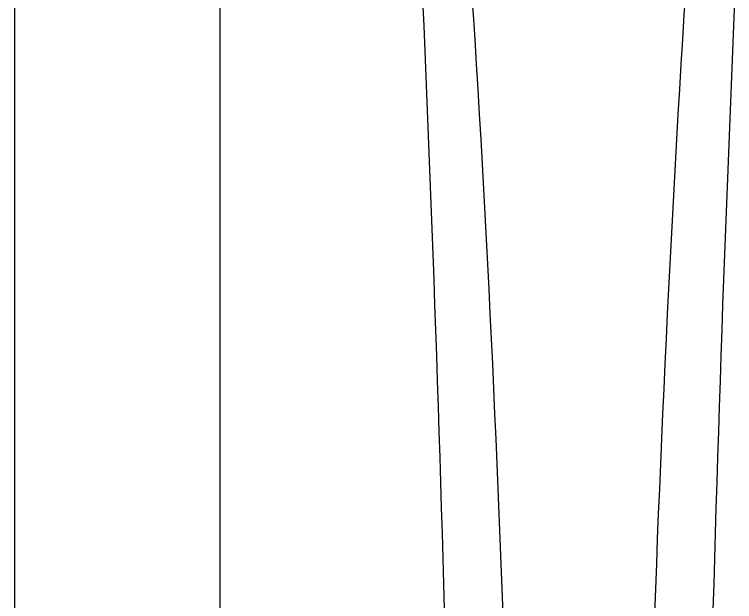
# Model space of a CAD drawing. Header units: millimetres. Extents: x 863 to 5283, y 810 to 2397.
# Drawn here: x 1630.01 to 1637.71, y 1430.78 to 1437.05 of the extents above; entities that cross this region are included whole.
import ezdxf

# ---------------------------------------------------------------- set-up
doc = ezdxf.new("R2010")
doc.units = ezdxf.units.MM
doc.layers.add('Wbudowane', color=175, linetype='Continuous')

# ---------------------------------------------------------------- blocks, each defined once
blk = doc.blocks.new('Z$W@#21058')
for p, q in [((13.825, 159.1545), (13.825, 122.1386)), ((13.825, 159.1545), (13.825, 122.2446)), ((16.025, 122.2446), (16.025, 134.0423)), ((16.025, 122.2446), (16.025, 134.0423))]:
    blk.add_line(p, q)
for centre, radius, start, end in [((8.3994, 130.4112), 10.3651, 4.31121, 11.41524), ((31.3206, 130.4112), 10.3651, 168.58476, 175.68879), ((-413.6011, 112.7193), 432.1961, 1.31861, 2.469133), ((460.7946, 112.4722), 439.6733, 177.54065, 178.671606), ((-226.2837, 115.9166), 245.4945, 1.572032, 3.567036), ((266.0036, 115.9166), 245.4943, 176.432964, 178.427969)]:
    blk.add_arc(centre, radius, start, end)

msp = doc.modelspace()

# ---------------------------------------------------------------- block references
at = {"layer": 'Wbudowane'}
msp.add_blockref('Z$W@#21058', (1616.1848, 1305.8637), dxfattribs=at)

doc.saveas('drawing.dxf')
